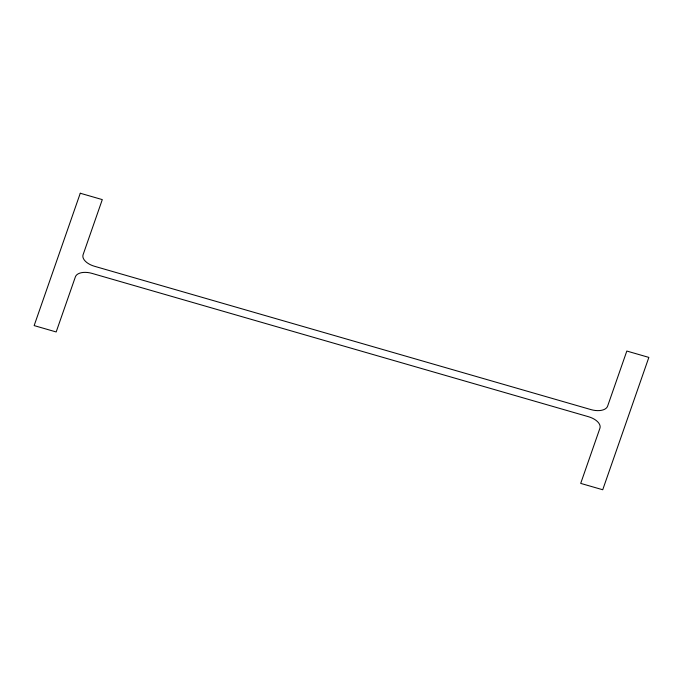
<?xml version="1.0" encoding="UTF-8"?>
<svg xmlns="http://www.w3.org/2000/svg" width="683" height="683" viewBox="0 0 683 683"><rect width="100%" height="100%" fill="white"/><g stroke="black" fill="none" stroke-linecap="round" stroke-linejoin="round"><path stroke-width="1.02" d="M80.27 193.246L34.15 325.595L56.177 331.955L75.395 276.828A14.565 7.914 14.8 0 1 91.983 273.379L588.533 416.732A14.565 7.914 14.8 0 1 599.913 428.267L580.704 483.393L602.73 489.754L648.85 357.405L626.823 351.045L607.605 406.172A14.565 7.914 14.8 0 1 591.017 409.621L94.467 266.268A14.565 7.914 14.8 0 1 83.087 254.733L102.296 199.607L80.27 193.246"/></g></svg>
